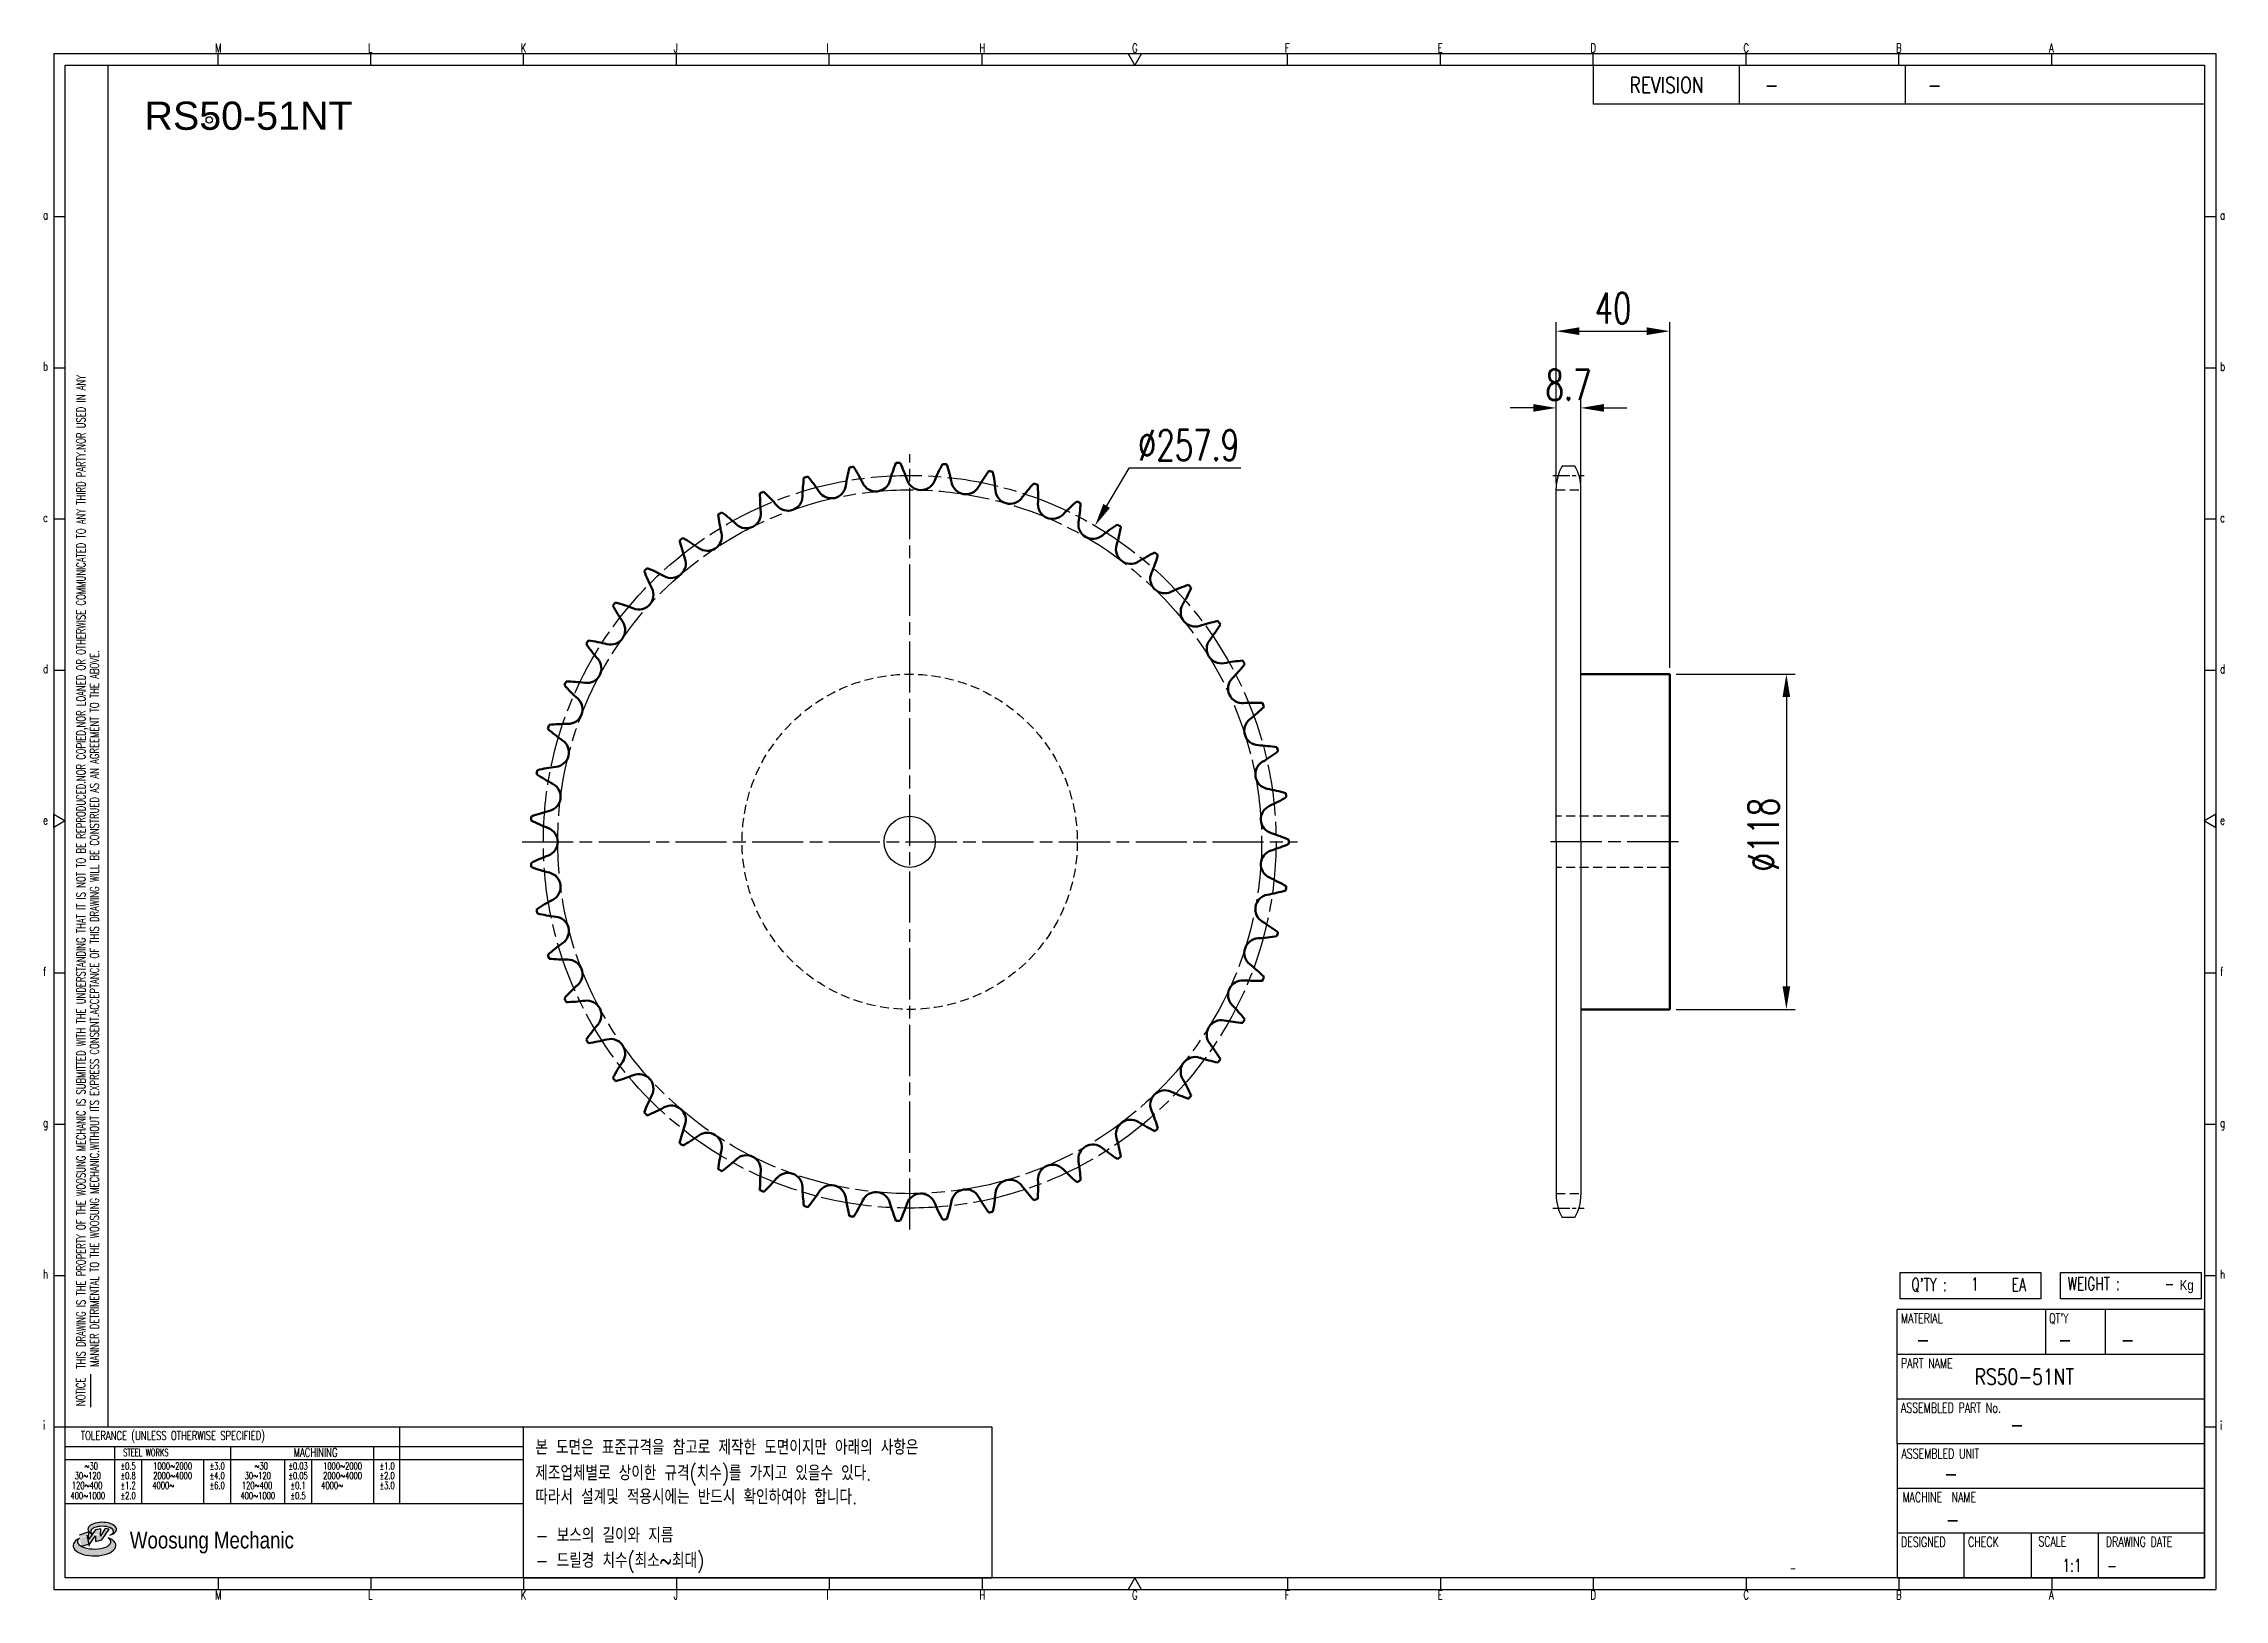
# Model space of a CAD drawing. Header units: millimetres. Extents: x 8306 to 9073, y 4748 to 5296.
import ezdxf
from ezdxf.enums import TextEntityAlignment as Align

# ---------------------------------------------------------------- set-up
doc = ezdxf.new("R2010")
doc.units = ezdxf.units.MM
for name, pattern in [('AM_ISO08W050', [18, 12, -1.5, 3, -1.5]), ('AM_ISO08W050x2', [9, 6, -0.75, 1.5, -0.75]), ('HIDDEN', [9.525, 6.35, -3.175])]:
    doc.linetypes.add(name, pattern=pattern)
for name, color, linetype, lineweight in [('20', 7, 'Continuous', 50), ('22', 30, 'AM_ISO08W050', 25), ('23', 40, 'AM_ISO08W050', 25), ('VIS', 7, 'Continuous', 50)]:
    doc.layers.add(name, color=color, linetype=linetype, lineweight=lineweight)
for name, color, linetype in [('HL', 2, 'HIDDEN'), ('S-DIM', 7, 'Continuous'), ('TITLE', 7, 'Continuous'), ('도면레이아웃', 7, 'Continuous')]:
    doc.layers.add(name, color=color, linetype=linetype)
doc.styles.add('HAN', font='ROMANS.shx', dxfattribs={"width": 0.7, "bigfont": 'whgtxt.shx'})
doc.styles.add('HKD_ST2', font='romans.shx', dxfattribs={"width": 0.7, "height": 4, "bigfont": '@extfont2.shx'})
doc.styles.add('HSG', font='SIMPLEX.shx', dxfattribs={"width": 0.7, "bigfont": 'HSG.shx'})
doc.styles.add('ROMANS', font='romans.shx', dxfattribs={"width": 0.7, "bigfont": 'whgtxt.shx'})
doc.styles.add('SLDTEXTSTYLE4', font='arial.ttf', dxfattribs={"width": 0.8})
doc.styles.get("Standard").update_dxf_attribs({"font": 'arial.ttf'})
doc.dimstyles.new('APP23', dxfattribs={"dimscale": 4.5, "dimtxt": 2.4, "dimasz": 1.8, "dimexe": 0.7, "dimexo": 0.5, "dimgap": 0.6, "dimtad": 1, "dimtoh": 1, "dimdec": 1, "dimrnd": 0.01, "dimzin": 9, "dimdsep": 46, "dimtxsty": 'HSG', "dimcen": 0, "dimclrd": 1, "dimclre": 1, "dimclrt": 256, "dimazin": 2, "dimtp": 1, "dimtm": 1, "dimtfac": 0.5, "dimtdec": 1, "dimtix": 1, "dimtofl": 0, "dimtmove": 0, "dimatfit": 3, "dimfxl": 0, "dimtvp": 1, "dimtolj": 2, "dimlwd": -1, "dimlwe": -1, "dimarcsym": 0})

# ---------------------------------------------------------------- blocks, each defined once
blk = doc.blocks.new('SUYWSHJH')
at = {"layer": '도면레이아웃'}
h = blk.add_hatch(color=10, dxfattribs=at)
h.paths.add_polyline_path([(1.544, 35.177), (1.554, 34.966), (1.779, 35.034), (2.054, 35.422), (1.908, 35.446), (1.728, 35.167), (1.741, 35.439), (1.547, 35.405), (1.292, 35.041), (1.295, 35.33), (0.943, 35.208), (1.03, 34.8), (1.336, 34.885)])
edge = h.paths.add_edge_path()
edge.add_ellipse((1.795, 35.421), major_axis=(-0.53, 0), ratio=0.487785, start_angle=122.36065, end_angle=403.39574)
edge.add_line((1.411, 35.244), (1.419, 35.261))
edge.add_ellipse((1.798, 35.344), major_axis=(-0.423, 0), ratio=0.444396, start_angle=131.58977, end_angle=386.19408, ccw=False)
edge = h.paths.add_edge_path()
edge.add_ellipse((1.512, 34.815), major_axis=(-0.793, 0), ratio=0.480113, start_angle=314.67633, end_angle=590.85213)
edge.add_ellipse((1.501, 34.958), major_axis=(-0.62, 0), ratio=0.43311, start_angle=331.7024, end_angle=574.42495, ccw=False)
for p, q in [((0, 90.118), (80.15, 90.118)), ((0, 90.118), (0, 33.191)), ((6.089, 89.693), (6.089, 90.118)), ((11.753, 89.693), (11.753, 90.118)), ((17.418, 89.693), (17.418, 90.118)), ((23.082, 89.693), (23.082, 90.118)), ((28.746, 89.693), (28.746, 90.118)), ((34.411, 89.693), (34.411, 90.118)), ((45.739, 89.693), (45.739, 90.118)), ((51.404, 89.693), (51.404, 90.118)), ((57.068, 89.693), (57.068, 90.118)), ((62.732, 89.693), (62.732, 90.118)), ((68.397, 89.693), (68.397, 90.118)), ((74.061, 89.693), (74.061, 90.118)), ((80.15, 90.118), (80.15, 33.191)), ((0, 84.085), (0.425, 84.085)), ((79.725, 84.085), (80.15, 84.085)), ((0, 78.478), (0.425, 78.478)), ((79.725, 78.478), (80.15, 78.478)), ((0, 72.87), (0.425, 72.87)), ((79.725, 72.87), (80.15, 72.87)), ((0, 67.262), (0.425, 67.262)), ((79.725, 67.262), (80.15, 67.262)), ((0, 56.047), (0.425, 56.047)), ((79.725, 56.047), (80.15, 56.047)), ((0, 50.439), (0.425, 50.439)), ((79.725, 50.439), (80.15, 50.439)), ((0, 44.832), (0.425, 44.832)), ((79.725, 44.832), (80.15, 44.832)), ((1.377, 39.947), (1.377, 41.174)), ((0, 39.224), (0.425, 39.224)), ((79.725, 39.224), (80.15, 39.224)), ((0, 33.191), (80.15, 33.191)), ((6.089, 33.616), (6.089, 33.191)), ((11.753, 33.616), (11.753, 33.191)), ((17.418, 33.616), (17.418, 33.191)), ((23.082, 33.616), (23.082, 33.191)), ((28.746, 33.616), (28.746, 33.191)), ((34.411, 33.616), (34.411, 33.191)), ((45.739, 33.616), (45.739, 33.191)), ((51.404, 33.616), (51.404, 33.191)), ((57.068, 33.616), (57.068, 33.191)), ((62.732, 33.616), (62.732, 33.191)), ((68.397, 33.616), (68.397, 33.191)), ((74.061, 33.616), (74.061, 33.191))]:
    blk.add_line(p, q)
at = {"color": 2}
for p, q in [((2.017, 39.224), (2.017, 89.693)), ((0.425, 39.224), (17.418, 39.224)), ((12.816, 39.224), (12.816, 36.382)), ((17.418, 33.616), (17.418, 39.224)), ((0.425, 38.487), (17.418, 38.487)), ((0.425, 38.012), (17.418, 38.012)), ((2.257, 38.487), (2.257, 36.382)), ((3.257, 38.012), (3.257, 36.382)), ((5.557, 38.012), (5.557, 36.382)), ((6.557, 38.5), (6.557, 36.382)), ((8.557, 38.012), (8.557, 36.382)), ((9.557, 38.026), (9.557, 36.382)), ((11.857, 38.487), (11.857, 36.382)), ((0.425, 36.382), (17.418, 36.382))]:
    blk.add_line(p, q, dxfattribs=at)
at = {"color": 6, "ltscale": 0.5}
for p, q in [((57.068, 89.693), (57.068, 88.246)), ((62.47, 89.693), (62.47, 88.246)), ((68.635, 89.693), (68.635, 88.246)), ((79.725, 88.246), (57.068, 88.246)), ((68.336, 38.59), (68.336, 43.563)), ((79.725, 43.563), (68.336, 43.563)), ((73.827, 43.563), (73.827, 41.905)), ((76.037, 43.563), (76.037, 41.905)), ((79.725, 38.59), (79.725, 43.563)), ((79.725, 41.905), (68.336, 41.905)), ((79.725, 40.248), (68.336, 40.248)), ((68.336, 38.59), (68.336, 33.616)), ((79.725, 38.59), (68.336, 38.59)), ((79.725, 33.616), (79.725, 38.59)), ((79.725, 36.932), (68.336, 36.932)), ((79.725, 35.274), (68.336, 35.274)), ((70.822, 33.616), (70.822, 35.274)), ((73.309, 33.616), (73.309, 35.274)), ((75.796, 33.616), (75.796, 35.274)), ((68.336, 33.616), (79.725, 33.616))]:
    blk.add_line(p, q, dxfattribs=at)
for points in [[(40.075, 89.693), (39.83, 90.118), (40.32, 90.118)], [(0.425, 89.693), (79.725, 89.693), (79.725, 33.616), (0.425, 33.616)], [(0.425, 61.679), (0, 61.433), (0, 61.924)], [(79.725, 61.679), (80.15, 61.433), (80.15, 61.924)], [(40.075, 33.616), (39.83, 33.191), (40.32, 33.191)]]:
    blk.add_lwpolyline(points, close=True)
at = {"layer": 'TITLE', "color": 20}
for p, q in [((68.449, 43.961), (68.449, 44.936)), ((68.449, 44.936), (73.654, 44.936)), ((73.654, 44.936), (73.654, 43.961)), ((74.39, 43.961), (74.39, 44.936)), ((74.39, 44.936), (79.595, 44.936)), ((79.595, 44.936), (79.595, 43.961)), ((73.654, 43.961), (68.449, 43.961)), ((79.595, 43.961), (74.39, 43.961))]:
    blk.add_line(p, q, dxfattribs=at)
at = {"layer": '도면레이아웃'}
for p, q in [((1.295, 35.33), (0.943, 35.208)), ((1.03, 34.8), (1.336, 34.885)), ((1.224, 35.208), (1.311, 34.8)), ((1.224, 35.208), (1.224, 35.208)), ((1.547, 35.405), (1.292, 35.041)), ((1.292, 35.041), (1.295, 35.33)), ((1.336, 34.885), (1.544, 35.177)), ((1.419, 35.261), (1.411, 35.244)), ((1.544, 35.177), (1.554, 34.966)), ((1.741, 35.439), (1.547, 35.405)), ((1.554, 34.966), (1.779, 35.034)), ((1.908, 35.446), (1.728, 35.167)), ((1.728, 35.167), (1.741, 35.439)), ((1.779, 35.034), (2.054, 35.422)), ((2.054, 35.422), (1.908, 35.446))]:
    blk.add_line(p, q, dxfattribs=at)
for centre, major_axis, ratio, start_param, end_param in [((1.795, 35.421), (-0.53, 0), 0.487785, 2.135596, 7.040584), ((1.512, 34.815), (-0.793, 0), 0.480113, 5.492138, 10.312315), ((1.501, 34.958), (-0.62, 0), 0.43311, 5.789299, 10.025607), ((1.798, 35.344), (-0.423, 0), 0.444396, 2.296675, 6.740358)]:
    blk.add_ellipse(centre, major_axis=major_axis, ratio=ratio, start_param=start_param, end_param=end_param, dxfattribs=at)
at = {"color": 4, "style": 'HKD_ST2', "width": 0.7}
for s, p in [('M', (5.988, 90.164)), ('L', (11.652, 90.164)), ('K', (17.316, 90.164)), ('J', (22.981, 90.164)), ('I', (28.645, 90.164)), ('H', (34.309, 90.164)), ('G', (39.974, 90.164)), ('F', (45.638, 90.164)), ('E', (51.302, 90.164)), ('D', (56.967, 90.164)), ('C', (62.631, 90.164)), ('B', (68.295, 90.164)), ('A', (73.96, 90.164)), ('a', (-0.395, 83.976)), ('a', (80.305, 83.97)), ('b', (-0.395, 78.368)), ('b', (80.305, 78.362)), ('c', (-0.395, 72.76)), ('c', (80.305, 72.754)), ('d', (-0.395, 67.153)), ('d', (80.305, 67.147)), ('e', (-0.395, 61.545)), ('e', (80.305, 61.539)), ('f', (-0.395, 55.937)), ('f', (80.305, 55.931)), ('g', (-0.395, 50.33)), ('g', (80.305, 50.324)), ('h', (-0.395, 44.722)), ('h', (80.305, 44.716)), ('i', (-0.395, 39.114)), ('i', (80.305, 39.108)), ('M', (5.988, 32.824)), ('L', (11.652, 32.824)), ('K', (17.316, 32.824)), ('J', (22.981, 32.824)), ('I', (28.645, 32.824)), ('H', (34.309, 32.824)), ('G', (39.974, 32.824)), ('F', (45.638, 32.824)), ('E', (51.302, 32.824)), ('D', (56.967, 32.824)), ('C', (62.631, 32.824)), ('B', (68.295, 32.824)), ('A', (73.96, 32.824))]:
    blk.add_text(s, height=0.326, dxfattribs=at).set_placement(p)
for s, height, style, width, p in [('REVISION', 0.5806, 'HAN', 0.8, (58.415, 88.664)), ('-', 0.581, 'HAN', 0.8, (63.426, 88.664)), ('-', 0.581, 'HAN', 0.8, (69.468, 88.664)), ("Q'TY : ", 0.4746, 'HKD_ST2', 0.7, (68.857, 44.253)), ('1', 0.475, 'HKD_ST2', 0.7, (71.071, 44.275)), ('EA', 0.4746, 'HKD_ST2', 0.7, (72.578, 44.253)), ('WEIGHT : ', 0.4746, 'HKD_ST2', 0.7, (74.65, 44.286)), ('-', 0.581, 'HAN', 0.8, (69.029, 42.157)), ('-', 0.581, 'HAN', 0.8, (74.289, 42.157)), ('-', 0.581, 'HAN', 0.8, (76.623, 42.157)), ('-', 0.581, 'HAN', 0.8, (72.515, 39.013)), ('-', 0.581, 'HAN', 0.8, (70.067, 37.189)), ('-', 0.581, 'HAN', 0.8, (70.126, 35.48)), ('1:1', 0.4746, 'HKD_ST2', 0.7, (74.458, 33.848)), ('-', 0.475, 'HKD_ST2', 0.7, (76.112, 33.837))]:
    blk.add_text(s, height=height, dxfattribs=dict(style=style, width=width)).set_placement(p)
at = {"color": 6, "style": 'HKD_ST2', "width": 0.7}
for s, p in [(' THIS DRAWING IS THE PROPERTY OF THE WOOSUNG MECHANIC IS SUBMITTED WITH THE UNDERSTANDING THAT IT IS NOT TO BE REPRODUCED.NOR COPIED,NOR LOANED OR OTHERWISE COMMUNICATED TO ANY THIRD PARTY.NOR USED IN ANY', (1.173, 41.217)), ('MANNER DETRIMENTAL TO THE WOOSUNG MECHANIC.WITHOUT ITS EXPRESS CONSENT.ACCEPTANCE OF THIS DRAWING WILL BE CONSTRUED AS AN AGREEMENT TO THE ABOVE.', (1.672, 41.447))]:
    blk.add_text(s, height=0.326266, rotation=90, dxfattribs=at).set_placement(p)
at = {"style": 'HKD_ST2', "width": 0.7}
blk.add_text('-', height=0.475, dxfattribs=at).set_placement((78.613, 44.286), align=Align.RIGHT)
at = {"color": 4, "style": 'HKD_ST2', "width": 0.7}
for s, height, p in [('MATERIAL', 0.3651, (68.474, 43.425)), ("QT'Y", 0.3651, (73.965, 43.425)), ('PART NAME', 0.3651, (68.474, 41.756)), ('ASSEMBLED PART No.', 0.36511, (68.474, 40.109)), ('ASSEMBLED UNIT', 0.36511, (68.49, 38.408)), ('MACHINE  NAME', 0.36511, (68.532, 36.794)), ('DESIGNED', 0.3651, (68.474, 35.136)), ('CHECK', 0.3651, (70.961, 35.136)), ('SCALE', 0.3651, (73.566, 35.153)), ('DRAWING DATE', 0.36511, (76.071, 35.141))]:
    blk.add_text(s, height=height, dxfattribs=at).set_placement(p, align=Align.TOP_LEFT)
at = {"style": 'HKD_ST2', "width": 0.7}
blk.add_text('NOTICE', height=0.3263, rotation=90, dxfattribs=at).set_placement((1.163, 39.988))
for s, height, style, width, p in [('TOLERANCE (UNLESS OTHERWISE SPECIFIED)', 0.32627, 'HKD_ST2', 0.7, (4.417, 38.896)), ('-', 0.326, 'ROMANS', 0.65, (64.469, 33.975))]:
    blk.add_text(s, height=height, dxfattribs=dict(style=style, width=width)).set_placement(p, align=Align.MIDDLE_CENTER)
at = {"color": 4, "style": 'HKD_ST2', "width": 0.7}
for s, height, p in [('STEEL WORKS', 0.26101, (3.416, 38.268)), ('MACHINING', 0.3263, (9.707, 38.27)), ('%%P0.5', 0.261, (2.757, 37.762)), ('%%P0.8', 0.261, (2.757, 37.411)), ('%%P3.0', 0.261, (6.057, 37.762)), ('%%P4.0', 0.261, (6.057, 37.411)), ('%%P0.03', 0.261, (9.057, 37.762)), ('%%P0.05', 0.261, (9.057, 37.411)), ('%%P1.0', 0.261, (12.357, 37.762)), ('%%P2.0', 0.261, (12.357, 37.411)), ('%%P1.2', 0.261, (2.757, 37.045)), ('%%P2.0', 0.261, (2.757, 36.67)), ('%%P6.0', 0.261, (6.057, 37.045)), ('%%P0.1', 0.261, (9.057, 37.045)), ('%%P0.5', 0.261, (9.057, 36.67)), ('%%P3.0', 0.261, (12.357, 37.045))]:
    blk.add_text(s, height=height, dxfattribs=at).set_placement(p, align=Align.MIDDLE)
for s, height, p in [('30%%126120', 0.261, (1.263, 37.411)), ('%%12630', 0.261, (1.389, 37.762)), ('2000%%1264000', 0.26101, (4.407, 37.411)), ('1000%%1262000', 0.26101, (4.407, 37.762)), ('30%%126120', 0.261, (7.563, 37.411)), ('%%12630', 0.261, (7.689, 37.762)), ('2000%%1264000', 0.26101, (10.707, 37.411)), ('1000%%1262000', 0.26101, (10.707, 37.762)), ('400%%1261000', 0.26101, (1.263, 36.67)), ('120%%126400', 0.26101, (1.237, 37.045)), ('4000%%126', 0.261, (4.061, 37.045)), ('400%%1261000', 0.26101, (7.563, 36.67)), ('120%%126400', 0.26101, (7.537, 37.045)), ('4000%%126', 0.261, (10.321, 37.045))]:
    blk.add_text(s, height=height, dxfattribs=at).set_placement(p, align=Align.MIDDLE_CENTER)
at = {"color": 1, "style": 'SLDTEXTSTYLE4', "width": 0.8}
blk.add_text('Woosung Mechanic', height=0.61957, dxfattribs=at).set_placement((2.822, 34.711))
at = {"layer": 'TITLE', "width": 0.8}
blk.add_text('Kg', height=0.3789, dxfattribs=at).set_placement((78.807, 44.286))
blk = doc.blocks.new('*D458')
at = {"layer": 'Defpoints', "color": 0, "transparency": 16777216}
for p in [(8675.94, 5126.14), (8545.49, 4903.69)]:
    blk.add_point(p, dxfattribs=at)
at = {"layer": 'S-DIM', "color": 1, "transparency": 16777216}
for p, q in [((8687.82, 5146.41), (8680.04, 5133.13)), ((8727.24, 5146.41), (8687.82, 5146.41))]:
    blk.add_line(p, q, dxfattribs=at)
blk.add_solid([(8678.87, 5133.81), (8681.2, 5132.45), (8675.94, 5126.14)], dxfattribs=at)
at = {"layer": 'S-DIM', "transparency": 16777216, "insert": (8708.88, 5154.51), "char_height": 10.8, "attachment_point": 5, "style": 'HSG'}
blk.add_mtext('\\A2;∅257.9', dxfattribs=at)
blk = doc.blocks.new('*D459')
at = {"layer": 'Defpoints', "color": 0, "transparency": 16777216}
for p in [(8846.97, 5167.62), (8838.27, 5138.77), (8846.97, 5138.77)]:
    blk.add_point(p, dxfattribs=at)
at = {"layer": 'S-DIM', "color": 1, "transparency": 16777216}
for p, q in [((8830.17, 5167.62), (8822.07, 5167.62)), ((8838.27, 5141.02), (8838.27, 5170.77)), ((8846.97, 5141.02), (8846.97, 5170.77)), ((8855.07, 5167.62), (8863.17, 5167.62))]:
    blk.add_line(p, q, dxfattribs=at)
for points in [[(8830.17, 5168.97), (8830.17, 5166.27), (8838.27, 5167.62)], [(8855.07, 5168.97), (8855.07, 5166.27), (8846.97, 5167.62)]]:
    blk.add_solid(points, dxfattribs=at)
at = {"layer": 'S-DIM', "transparency": 16777216, "insert": (8842.62, 5175.72), "char_height": 10.8, "attachment_point": 5, "style": 'HSG'}
blk.add_mtext('\\A2;8.7', dxfattribs=at)
blk = doc.blocks.new('*D460')
at = {"layer": 'Defpoints', "color": 0, "transparency": 16777216}
for p in [(8878.27, 5194.62), (8838.27, 5138.77), (8878.27, 5073.92)]:
    blk.add_point(p, dxfattribs=at)
at = {"layer": 'S-DIM', "color": 1, "transparency": 16777216}
for p, q in [((8838.27, 5141.02), (8838.27, 5197.77)), ((8878.27, 5076.17), (8878.27, 5197.77)), ((8846.37, 5194.62), (8870.17, 5194.62))]:
    blk.add_line(p, q, dxfattribs=at)
for points in [[(8846.37, 5195.97), (8846.37, 5193.27), (8838.27, 5194.62)], [(8870.17, 5195.97), (8870.17, 5193.27), (8878.27, 5194.62)]]:
    blk.add_solid(points, dxfattribs=at)
at = {"layer": 'S-DIM', "transparency": 16777216, "insert": (8858.27, 5202.72), "char_height": 10.8, "attachment_point": 5, "style": 'HSG'}
blk.add_mtext('\\A2;40', dxfattribs=at)
blk = doc.blocks.new('*D461')
at = {"layer": 'Defpoints', "color": 0, "transparency": 16777216}
for p in [(8878.27, 5073.92), (8878.27, 4955.92), (8919.29, 4955.92)]:
    blk.add_point(p, dxfattribs=at)
at = {"layer": 'S-DIM', "color": 1, "transparency": 16777216}
for p, q in [((8880.52, 5073.92), (8922.44, 5073.92)), ((8919.29, 5065.82), (8919.29, 4964.02)), ((8880.52, 4955.92), (8922.44, 4955.92))]:
    blk.add_line(p, q, dxfattribs=at)
for points in [[(8917.94, 5065.82), (8920.64, 5065.82), (8919.29, 5073.92)], [(8917.94, 4964.02), (8920.64, 4964.02), (8919.29, 4955.92)]]:
    blk.add_solid(points, dxfattribs=at)
at = {"layer": 'S-DIM', "transparency": 16777216, "insert": (8911.19, 5017.42), "char_height": 10.8, "attachment_point": 5, "rotation": 90, "style": 'HSG'}
blk.add_mtext('\\A2;%%c118', dxfattribs=at)

msp = doc.modelspace()

# ---------------------------------------------------------------- linework, layer by layer
for p, q in [((8844.85, 5147.17), (8840.4, 5147.17)), ((8838.27, 5014.92), (8838.27, 5139.23)), ((8846.97, 5014.92), (8846.97, 5139.23)), ((8838.27, 5014.92), (8838.27, 4890.61)), ((8846.97, 5014.92), (8846.97, 4890.61)), ((8844.85, 4882.67), (8840.4, 4882.67))]:
    msp.add_line(p, q)
at = {"color": 4}
msp.add_lwpolyline([(8474.83, 4809.04), (8639.67, 4809.04), (8639.67, 4755.79), (8474.83, 4755.79)], close=True, dxfattribs=at)
for centre, radius in [((8364.19, 5268.96), 1.15), ((8610.72, 5014.92), 9)]:
    msp.add_circle(centre, radius)
for centre, start, end in [((8854.15, 5139.23), 150, 180), ((8831.1, 5139.23), 0, 30), ((8854.15, 4890.61), 180, 210), ((8831.1, 4890.61), 330, 0)]:
    msp.add_arc(centre, 15.87, start, end)
at = {"layer": '20'}
for centre, radius, start, end in [((8637.57, 5134.78), 64.62, 172.62722, 178.52941), ((8610.72, 5014.92), 133.46, 105.56698, 106.19773), ((8524.78, 5102.69), 64.62, 33.23529, 39.13749), ((8652.1, 5130.58), 64.62, 165.5684, 171.47059), ((8610.72, 5014.92), 133.46, 98.50815, 99.13891), ((8536.22, 5112.59), 64.62, 26.17647, 32.07866), ((8666, 5124.61), 64.62, 158.50957, 164.41176), ((8610.72, 5014.92), 133.46, 91.44933, 92.08008), ((8548.79, 5121), 64.62, 19.11765, 25.01984), ((8679.06, 5116.99), 64.62, 151.45075, 157.35294), ((8610.72, 5014.92), 133.46, 84.39051, 85.02126), ((8562.29, 5127.81), 64.62, 12.05882, 17.96102), ((8691.08, 5107.82), 64.62, 144.39193, 150.29412), ((8610.72, 5014.92), 133.46, 77.33168, 77.96243), ((8576.53, 5132.9), 64.62, 5, 10.90219), ((8610.72, 5014.92), 133.46, 112.6258, 113.25655), ((8622.64, 5137.18), 64.62, 179.68604, 185.58824), ((8514.65, 5091.47), 64.62, 40.29412, 46.19631), ((8567.85, 5136.57), 5.13, 220.29412, 358.52941), ((8583.12, 5140.92), 5.13, 213.23529, 351.47059), ((8598.82, 5143.36), 5.13, 206.17647, 344.41176), ((8614.69, 5143.85), 5.13, 199.11765, 337.35294), ((8630.5, 5142.38), 5.13, 192.05882, 330.29412), ((8646.02, 5138.98), 5.13, 185, 323.23529), ((8701.89, 5097.24), 64.62, 137.3331, 143.23529), ((8610.72, 5014.92), 133.46, 70.27286, 70.90361), ((8591.29, 5136.21), 64.62, 357.94118, 3.84337), ((8610.72, 5014.92), 133.46, 119.68462, 120.31538), ((8607.52, 5137.71), 64.62, 186.74487, 192.64706), ((8505.97, 5079.08), 64.62, 47.35294, 53.25513), ((8553.22, 5130.38), 5.13, 227.35294, 5.58824), ((8660.99, 5133.7), 5.13, 177.94118, 316.17647), ((8711.32, 5085.41), 64.62, 130.27428, 136.17647), ((8610.72, 5014.92), 133.46, 63.21404, 63.84479), ((8675.21, 5126.63), 5.13, 170.88235, 309.11765), ((8606.34, 5137.68), 64.62, 350.88235, 356.78454), ((8610.72, 5014.92), 133.46, 126.74345, 127.3742), ((8592.46, 5136.39), 64.62, 193.80369, 199.70588), ((8498.88, 5065.72), 64.62, 54.41176, 60.31396), ((8539.47, 5122.44), 5.13, 234.41176, 12.64706), ((8719.22, 5072.51), 64.62, 123.21546, 129.11765), ((8621.46, 5137.28), 64.62, 343.82353, 349.72572), ((8610.72, 5014.92), 133.46, 56.15521, 56.78596), ((8526.79, 5112.87), 5.13, 241.47059, 19.70588), ((8688.45, 5117.85), 5.13, 163.82353, 302.05882), ((8725.47, 5058.74), 64.62, 116.15663, 122.05882), ((8636.42, 5135.04), 64.62, 336.76471, 342.6669), ((8610.72, 5014.92), 133.46, 49.09639, 49.72714), ((8610.72, 5014.92), 133.46, 133.80227, 134.43302), ((8577.67, 5133.23), 64.62, 200.86251, 206.76471), ((8493.48, 5051.59), 64.62, 61.47059, 67.37278), ((8700.51, 5107.52), 5.13, 156.76471, 295), ((8729.99, 5044.31), 64.62, 109.09781, 115), ((8610.72, 5014.92), 133.46, 42.03757, 42.66832), ((8610.72, 5014.92), 133.46, 140.86109, 141.49185), ((8563.38, 5128.27), 64.62, 207.92134, 213.82353), ((8489.86, 5036.91), 64.62, 68.52941, 74.4316), ((8515.39, 5101.82), 5.13, 248.52941, 26.76471), ((8711.21, 5095.78), 5.13, 149.70588, 287.94118), ((8650.98, 5130.97), 64.62, 329.70588, 335.60807), ((8505.44, 5089.44), 5.13, 255.58824, 33.82353), ((8732.69, 5029.43), 64.62, 102.03898, 107.94118), ((8664.94, 5125.14), 64.62, 322.64706, 328.54925), ((8610.72, 5014.92), 133.46, 34.97874, 35.60949), ((8610.72, 5014.92), 133.46, 147.91992, 148.55067), ((8549.81, 5121.59), 64.62, 214.98016, 220.88235), ((8488.08, 5021.89), 64.62, 75.58824, 81.49043), ((8720.38, 5082.82), 5.13, 142.64706, 280.88235), ((8497.08, 5075.94), 5.13, 262.64706, 40.88235), ((8733.55, 5014.33), 64.62, 94.98016, 100.88235), ((8678.07, 5117.64), 64.62, 315.58824, 321.49043), ((8610.72, 5014.92), 133.46, 27.91992, 28.55067), ((8610.72, 5014.92), 133.46, 154.97874, 155.60949), ((8537.16, 5113.3), 64.62, 222.03898, 227.94118), ((8488.15, 5006.77), 64.62, 82.64706, 88.54925), ((8727.9, 5068.83), 5.13, 135.58824, 273.82353), ((8490.44, 5061.51), 5.13, 269.70588, 47.94118), ((8732.55, 4999.24), 64.62, 87.92134, 93.82353), ((8690.19, 5108.58), 64.62, 308.52941, 314.4316), ((8610.72, 5014.92), 133.46, 20.86109, 21.49185), ((8610.72, 5014.92), 133.46, 162.03757, 162.66832), ((8525.63, 5103.51), 64.62, 229.09781, 235), ((8490.08, 4991.77), 64.62, 89.70588, 95.60807), ((8733.63, 5054.02), 5.13, 128.52941, 266.76471), ((8485.62, 5046.38), 5.13, 276.76471, 55), ((8737.51, 5038.62), 5.13, 121.47059, 259.70588), ((8729.7, 4984.38), 64.62, 80.86251, 86.76471), ((8701.1, 5098.11), 64.62, 301.47059, 307.37278), ((8610.72, 5014.92), 133.46, 13.80227, 14.43302), ((8610.72, 5014.92), 133.46, 169.09639, 169.72714), ((8515.39, 5092.39), 64.62, 236.15663, 242.05882), ((8493.84, 4977.12), 64.62, 96.76471, 102.6669), ((8482.71, 5030.77), 5.13, 283.82353, 62.05882), ((8725.04, 4969.99), 64.62, 73.80369, 79.70588), ((8710.63, 5086.37), 64.62, 294.41176, 300.31396), ((8610.72, 5014.92), 133.46, 6.74345, 7.3742), ((8610.72, 5014.92), 133.46, 176.15521, 176.78596), ((8506.59, 5080.09), 64.62, 243.21546, 249.11765), ((8499.37, 4963.04), 64.62, 103.82353, 109.72572), ((8739.46, 5022.86), 5.13, 114.41176, 252.64706), ((8481.73, 5014.92), 5.13, 290.88235, 69.11765), ((8718.66, 4956.28), 64.62, 66.74487, 72.64706), ((8718.66, 5073.55), 64.62, 287.35294, 293.25513), ((8610.72, 5014.92), 133.46, 359.68462, 0.31538), ((8506.59, 4949.75), 64.62, 110.88235, 116.78454), ((8610.72, 5014.92), 133.46, 183.21404, 183.84479), ((8499.37, 5066.8), 64.62, 250.27428, 256.17647), ((8739.46, 5006.98), 5.13, 107.35294, 245.58824), ((8482.71, 4999.07), 5.13, 297.94118, 76.17647), ((8725.04, 5059.84), 64.62, 280.29412, 286.19631), ((8710.63, 4943.46), 64.62, 59.68604, 65.58824), ((8610.72, 5014.92), 133.46, 352.6258, 353.25655), ((8515.39, 4937.45), 64.62, 117.94118, 123.84337), ((8610.72, 5014.92), 133.46, 190.27286, 190.90361), ((8493.84, 5052.72), 64.62, 257.3331, 263.23529), ((8737.51, 4991.22), 5.13, 100.29412, 238.52941), ((8485.62, 4983.46), 5.13, 305, 83.23529), ((8729.7, 5045.45), 64.62, 273.23529, 279.13749), ((8701.1, 4931.73), 64.62, 52.62722, 58.52941), ((8610.72, 5014.92), 133.46, 345.56698, 346.19773), ((8525.63, 4926.32), 64.62, 125, 130.90219), ((8610.72, 5014.92), 133.46, 197.33168, 197.96243), ((8733.63, 4975.82), 5.13, 93.23529, 231.47059), ((8490.08, 5038.07), 64.62, 264.39193, 270.29412), ((8490.44, 4968.32), 5.13, 312.05882, 90.29412), ((8690.19, 4921.25), 64.62, 45.5684, 51.47059), ((8610.72, 5014.92), 133.46, 338.50815, 339.13891), ((8537.16, 4916.54), 64.62, 132.05882, 137.96102), ((8610.72, 5014.92), 133.46, 204.39051, 205.02126), ((8488.15, 5023.07), 64.62, 271.45075, 277.35294), ((8497.08, 4953.89), 5.13, 319.11765, 97.35294), ((8727.9, 4961.01), 5.13, 86.17647, 224.41176), ((8732.55, 5030.6), 64.62, 266.17647, 272.07866), ((8720.38, 4947.01), 5.13, 79.11765, 217.35294), ((8733.55, 5015.51), 64.62, 259.11765, 265.01984), ((8678.07, 4912.2), 64.62, 38.50957, 44.41176), ((8610.72, 5014.92), 133.46, 331.44933, 332.08008), ((8549.81, 4908.24), 64.62, 139.11765, 145.01984), ((8610.72, 5014.92), 133.46, 211.44933, 212.08008), ((8488.08, 5007.95), 64.62, 278.50957, 284.41176), ((8505.44, 4940.39), 5.13, 326.17647, 104.41176), ((8664.94, 4904.7), 64.62, 31.45075, 37.35294), ((8563.38, 4901.57), 64.62, 146.17647, 152.07866), ((8711.21, 4934.05), 5.13, 72.05882, 210.29412), ((8732.69, 5000.41), 64.62, 252.05882, 257.96102), ((8610.72, 5014.92), 133.46, 324.39051, 325.02126), ((8610.72, 5014.92), 133.46, 218.50815, 219.13891), ((8489.86, 4992.93), 64.62, 285.5684, 291.47059), ((8515.39, 4928.02), 5.13, 333.23529, 111.47059), ((8650.98, 4898.87), 64.62, 24.39193, 30.29412), ((8577.67, 4896.61), 64.62, 153.23529, 159.13749), ((8493.48, 4978.24), 64.62, 292.62722, 298.52941), ((8526.79, 4916.96), 5.13, 340.29412, 118.52941), ((8700.51, 4922.32), 5.13, 65, 203.23529), ((8636.42, 4894.8), 64.62, 17.3331, 23.23529), ((8729.99, 4985.53), 64.62, 245, 250.90219), ((8610.72, 5014.92), 133.46, 317.33168, 317.96243), ((8610.72, 5014.92), 133.46, 225.56698, 226.19773), ((8592.46, 4893.45), 64.62, 160.29412, 166.19631), ((8539.47, 4907.39), 5.13, 347.35294, 125.58824), ((8688.45, 4911.98), 5.13, 57.94118, 196.17647), ((8725.47, 4971.1), 64.62, 237.94118, 243.84337), ((8610.72, 5014.92), 133.46, 310.27286, 310.90361), ((8610.72, 5014.92), 133.46, 232.6258, 233.25655), ((8498.88, 4964.11), 64.62, 299.68604, 305.58824), ((8607.52, 4892.12), 64.62, 167.35294, 173.25513), ((8675.21, 4903.21), 5.13, 50.88235, 189.11765), ((8719.22, 4957.33), 64.62, 230.88235, 236.78454), ((8621.46, 4892.55), 64.62, 10.27428, 16.17647), ((8610.72, 5014.92), 133.46, 239.68462, 240.31538), ((8505.97, 4950.76), 64.62, 306.74487, 312.64706), ((8553.22, 4899.45), 5.13, 354.41176, 132.64706), ((8622.64, 4892.66), 64.62, 174.41176, 180.31396), ((8567.85, 4893.26), 5.13, 1.47059, 139.70588), ((8660.99, 4896.13), 5.13, 43.82353, 182.05882), ((8711.32, 4944.43), 64.62, 223.82353, 229.72572), ((8606.34, 4892.16), 64.62, 3.21546, 9.11765), ((8610.72, 5014.92), 133.46, 303.21404, 303.84479), ((8610.72, 5014.92), 133.46, 246.74345, 247.3742), ((8514.65, 4938.37), 64.62, 313.80369, 319.70588), ((8637.57, 4895.05), 64.62, 181.47059, 187.37278), ((8524.78, 4927.14), 64.62, 320.86251, 326.76471), ((8583.12, 4888.92), 5.13, 8.52941, 146.76471), ((8652.1, 4899.26), 64.62, 188.52941, 194.4316), ((8598.82, 4886.48), 5.13, 15.58824, 153.82353), ((8614.69, 4885.99), 5.13, 22.64706, 160.88235), ((8630.5, 4887.46), 5.13, 29.70588, 167.94118), ((8691.08, 4922.02), 64.62, 209.70588, 215.60807), ((8576.53, 4896.93), 64.62, 349.09781, 355), ((8646.02, 4890.85), 5.13, 36.76471, 175), ((8701.89, 4932.6), 64.62, 216.76471, 222.6669), ((8591.29, 4893.63), 64.62, 356.15663, 2.05882), ((8610.72, 5014.92), 133.46, 296.15521, 296.78596), ((8610.72, 5014.92), 133.46, 253.80227, 254.43302), ((8610.72, 5014.92), 133.46, 260.86109, 261.49185), ((8536.22, 4917.25), 64.62, 327.92134, 333.82353), ((8666, 4905.22), 64.62, 195.58824, 201.49043), ((8548.79, 4908.83), 64.62, 334.98016, 340.88235), ((8679.06, 4912.85), 64.62, 202.64706, 208.54925), ((8610.72, 5014.92), 133.46, 274.97874, 275.60949), ((8562.29, 4902.03), 64.62, 342.03898, 347.94118), ((8610.72, 5014.92), 133.46, 282.03757, 282.66832), ((8610.72, 5014.92), 133.46, 289.09639, 289.72714), ((8610.72, 5014.92), 133.46, 267.91992, 268.55067)]:
    msp.add_arc(centre, radius, start, end, dxfattribs=at)
at = {"layer": '22', "linetype": 'AM_ISO08W050x2'}
for p, q in [((8837.09, 5143.86), (8848.15, 5143.86)), ((8837.09, 4885.98), (8848.15, 4885.98))]:
    msp.add_line(p, q, dxfattribs=at)
at = {"layer": '23', "color": 4, "linetype": 'AM_ISO08W050x2', "ltscale": 3}
for p, q in [((8610.72, 4878.46), (8610.72, 5151.37)), ((8474.26, 5014.92), (8747.17, 5014.92)), ((8881.3, 5014.92), (8835.24, 5014.92))]:
    msp.add_line(p, q, dxfattribs=at)
for radius in [128.94, 123.86]:
    msp.add_circle((8610.72, 5014.92), radius, dxfattribs=at)
at = {"layer": 'HL', "ltscale": 0.5}
for p, q in [((8838.27, 5138.77), (8846.97, 5138.77)), ((8878.27, 5023.92), (8838.27, 5023.92)), ((8878.27, 5005.92), (8838.27, 5005.92)), ((8838.27, 4891.07), (8846.97, 4891.07))]:
    msp.add_line(p, q, dxfattribs=at)
msp.add_circle((8610.72, 5014.92), 59, dxfattribs=at)
at = {"layer": 'VIS'}
for p, q in [((8878.27, 5073.92), (8846.97, 5073.92)), ((8878.27, 5073.92), (8878.27, 4955.92)), ((8878.27, 4955.92), (8846.97, 4955.92))]:
    msp.add_line(p, q, dxfattribs=at)

# ---------------------------------------------------------------- block references
at = {"xscale": 9.49539871366783, "yscale": 9.49539871366783, "zscale": 9.49539871366783}
msp.add_blockref('SUYWSHJH', (8309.44, 4436.6), dxfattribs=at)

# ---------------------------------------------------------------- texts
at = {"color": 2}
msp.add_text('RS50-51NT', height=9.921, dxfattribs=at).set_placement((8341.41, 5265.5))
at = {"style": 'HAN', "width": 0.8}
msp.add_text('RS50-51NT', height=5.513, dxfattribs=at).set_placement((8985.58, 4823.87))
at = {"color": 4, "style": 'HAN', "width": 0.8}
for s, p in [('본 도면은 표준규격을 참고로 제작한 도면이지만 아래의 사항은', (8478.96, 4799.19)), ('제조업체별로 상이한 규격(치수)를 가지고 있을수 있다.', (8478.96, 4790.14)), ('따라서 설계및 적용시에는 반드시 확인하여야 합니다.', (8478.96, 4781.75)), ('- 보스의 길이와 지름', (8478.96, 4768.22)), ('- 드릴경 치수(최소~최대)', (8478.96, 4759.34))]:
    msp.add_text(s, height=5.2164, dxfattribs=at).set_placement(p)

# ---------------------------------------------------------------- dimensions: what is measured, and where the dimension line sits
at = {"layer": 'S-DIM'}
dim = msp.add_linear_dim(base=(8878.27, 5194.62), p1=(8838.27, 5138.77), p2=(8878.27, 5073.92), dimstyle='APP23', dxfattribs=at)
dim.commit()
dim.dimension.update_dxf_attribs({"geometry": '*D460', "text_midpoint": (8858.27, 5202.72)})
dim = msp.add_linear_dim(base=(8846.97, 5167.62), p1=(8838.27, 5138.77), p2=(8846.97, 5138.77), dimstyle='APP23', dxfattribs=at)
dim.commit()
dim.dimension.update_dxf_attribs({"geometry": '*D459', "text_midpoint": (8842.62, 5167.62), "dimtype": 160})
dim = msp.add_diameter_dim_2p(p1=(8545.49, 4903.69), p2=(8675.94, 5126.14), dimstyle='APP23', dxfattribs=at)
dim.commit()
dim.dimension.update_dxf_attribs({"geometry": '*D458', "text_midpoint": (8708.88, 5146.41), "dimtype": 163})
dim = msp.add_linear_dim(base=(8919.29, 4955.92), p1=(8878.27, 5073.92), p2=(8878.27, 4955.92), angle=90, text='%%c<>', dimstyle='APP23', dxfattribs=at)
dim.commit()
dim.dimension.update_dxf_attribs({"geometry": '*D461', "text_midpoint": (8919.29, 5017.42), "dimtype": 160})

doc.saveas('drawing.dxf')
